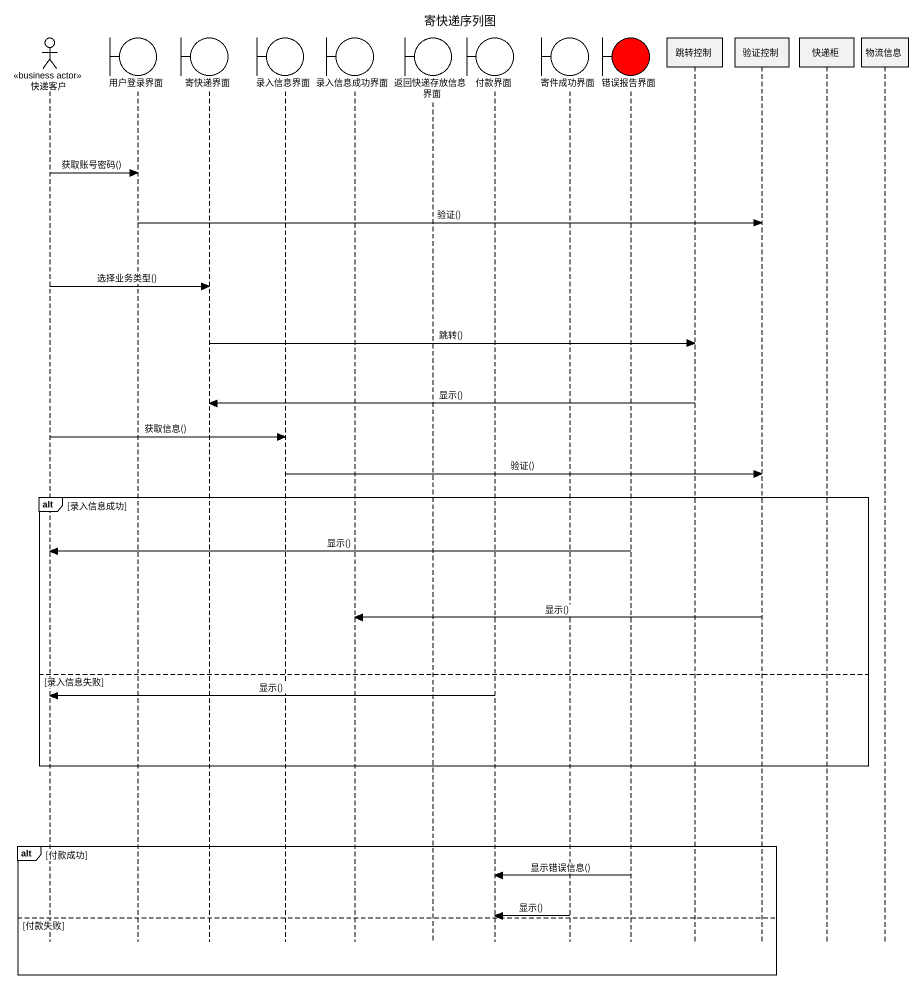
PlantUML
@startuml
title 寄快递序列图
hide footbox
actor 快递客户 <<business actor>>
boundary 用户登录界面
boundary 寄快递界面
boundary 录入信息界面
boundary 录入信息成功界面
boundary 返回快递存放信息界面
boundary 付款界面
boundary 寄件成功界面
boundary 错误报告界面 #FF0000
participant 跳转控制
participant 验证控制
participant 快递柜
participant 物流信息

快递客户 -> 用户登录界面 : 获取账号密码()
用户登录界面 -> 验证控制 : 验证()
快递客户 -> 寄快递界面 : 选择业务类型()
寄快递界面 -> 跳转控制 : 跳转()
跳转控制 -> 寄快递界面 : 显示()
快递客户 -> 录入信息界面 : 获取信息()
录入信息界面 -> 验证控制 : 验证()
alt 录入信息成功
  错误报告界面 -> 快递客户 : 显示()
  验证控制 -> 录入信息成功界面 : 显示()
else 录入信息失败
  付款界面 -> 快递客户 : 显示()
end
alt 付款成功
  错误报告界面 -> 付款界面 : 显示错误信息()
  寄件成功界面 -> 付款界面 : 显示()
else 付款失败
end
@enduml
